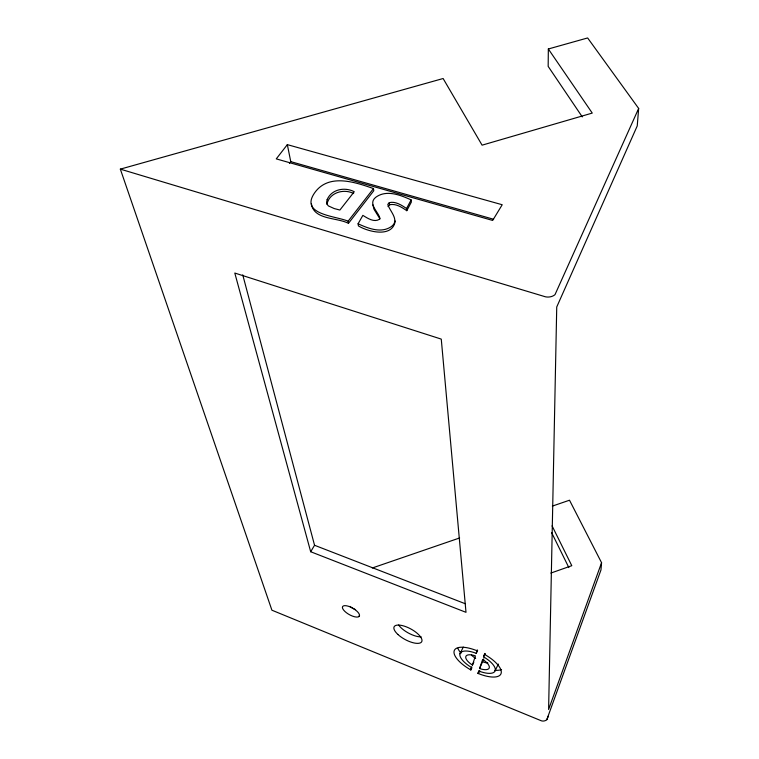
<?xml version="1.0" encoding="UTF-8"?>
<svg xmlns="http://www.w3.org/2000/svg" width="759" height="759" viewBox="0 0 759 759"><rect width="100%" height="100%" fill="white"/><g stroke="black" fill="none" stroke-linecap="round" stroke-linejoin="round"><path stroke-width="1.14" d="M552.362 506.101L569.506 500.209L601.564 562.723L548.605 709.475L556.736 306.987L637.237 125.928L638.661 108.442L587.637 37.95L548.34 48.984L548.169 66.384L582.276 116.895M395.24 220.954C392.82 237.975 368.494 232.064 358.419 225.916L358.087 223.772L362.868 215.366C367.47 218.203 374.215 222.785 379.528 219.209L379.917 218.156C378.191 211.609 367.783 203.886 375.601 197.416C386.198 189.352 400.477 195.016 411.122 199.911L411.35 202.074L406.796 210.689C401.853 207.34 395.837 203.27 389.566 204.788L388.039 206.571M601.564 562.723L600.976 569.943L546.822 719.665A5.598 5.256 11.5 0 1 545.379 720.576L544.839 720.784A5.598 5.256 11.5 0 1 541.376 720.803L271.912 610.198L120.339 169.134L443.123 78.519L482.088 145.168L592.257 113.082L548.34 48.984M327.015 204.199C329.254 192.587 343.874 188.298 353.666 193.564M476.225 653.357L477.05 650.795L476.567 650.577A26.091 10.085 27.2 0 0 454.195 650.805A26.091 10.085 27.2 0 0 470.419 669.685L470.874 669.922L471.652 667.503L470.741 667A19.573 7.562 27.2 0 1 460.001 653.698A19.573 7.562 27.2 0 1 475.248 652.949L476.225 653.357L477.629 650.463M472.44 665.064L475.4 655.899L473.009 655.188A13.045 5.038 27.2 0 0 470.333 663.603L472.44 665.064L473.825 662.209M359.519 615.54L358.846 616.621A9.63 3.653 29.6 0 1 344.766 611.318A9.63 3.653 29.6 0 1 347.983 606.128A9.63 3.653 29.6 0 1 359.519 615.54L358.846 616.621M484.859 654.581L484.811 653.461L484.859 654.581A26.091 10.085 27.2 0 1 501.082 673.527A26.091 10.085 27.2 0 1 478.426 673.575L477.961 673.366L478.777 670.965L479.726 671.364A19.573 7.562 27.2 0 0 495.162 670.738L498.321 664.049M479.593 668.537L482.677 659.419L484.821 660.909A13.045 5.038 27.2 0 1 489.261 667.929A13.045 5.038 27.2 0 1 481.965 669.248L479.593 668.537L483.844 658.793M495.162 670.738A19.573 7.562 27.2 0 0 484.47 657.398L483.53 656.886L484.384 654.334M546.822 719.665L548.482 715.87M638.661 108.442L555.028 294.596A9.193 6.793 -0.2 0 1 552.002 296.352L551.11 296.636A9.193 6.793 -0.2 0 1 545.398 296.788L120.339 169.134M477.961 673.366L479.327 670.529M478.426 673.575L479.792 670.728M483.53 656.886L484.925 653.983M470.419 669.685L471.794 666.848M470.874 669.922L471.785 668.034M477.05 650.795L477.42 650.017L476.567 650.577M459.973 653.765L463.265 647.104M406.796 210.689L406.558 208.526L411.122 199.911M310.678 551.736L234.797 273.041L441.264 339.102L465.998 612.323L310.678 551.736L314.549 545.275L242.747 274.843M348.115 221.201L373.475 188.574C354.927 182.046 328.324 173.071 314.482 193.042C299.634 214.731 336.076 215.935 348.115 221.201L348.457 223.355C336.863 217.245 313.6 220.119 311.389 203.649M348.457 223.355L373.77 190.737L373.475 188.574M289.407 163.384L290.754 161.629L287.338 144.637L502.211 204.74L492.657 220.442L276.267 158.878L287.338 144.637M406.558 208.526C401.606 205.177 395.581 201.116 389.301 202.634L387.773 204.418C389.832 211.306 400.316 220.565 391.037 226.789C380.885 233.535 368.001 228.336 358.087 223.772M550.854 573.073L571.783 565.692L552.068 525.835M372.299 567.979L459.641 537.96M495.077 670.263L496.443 670.358A26.005 10.171 27.1 0 0 501.557 669.476M290.754 161.629L493.597 219.266M482.8 661.857L485.162 662.56A12.998 5.085 27.1 0 0 487.838 662.968M314.549 545.275L465.191 603.709M475.665 658.404L473.559 656.943A12.998 5.085 27.1 0 1 471.405 655.017M379.955 218.915L374.045 209.323L372.887 204.921M551.546 532.467L568.842 567.571M389.301 202.634L389.566 204.788M421.16 636.886A15.626 6.063 28.5 0 1 398.655 625.027M355.554 609.638A9.601 3.681 29.5 0 1 349.89 606.394M461.026 653.205A26.005 10.171 27.1 0 1 457.886 648.347M327.167 199.551L326.626 202.055L327.053 204.209L328.381 205.907L334.197 208.554L339.89 210.044L354.254 191.714C344.785 186.78 331.664 189.162 327.167 199.551M397.887 634.448A15.683 6.006 28.5 0 0 421.492 642.038A15.683 6.006 28.5 0 0 404.424 626.184A15.683 6.006 28.5 0 0 397.887 634.448"/></g></svg>
